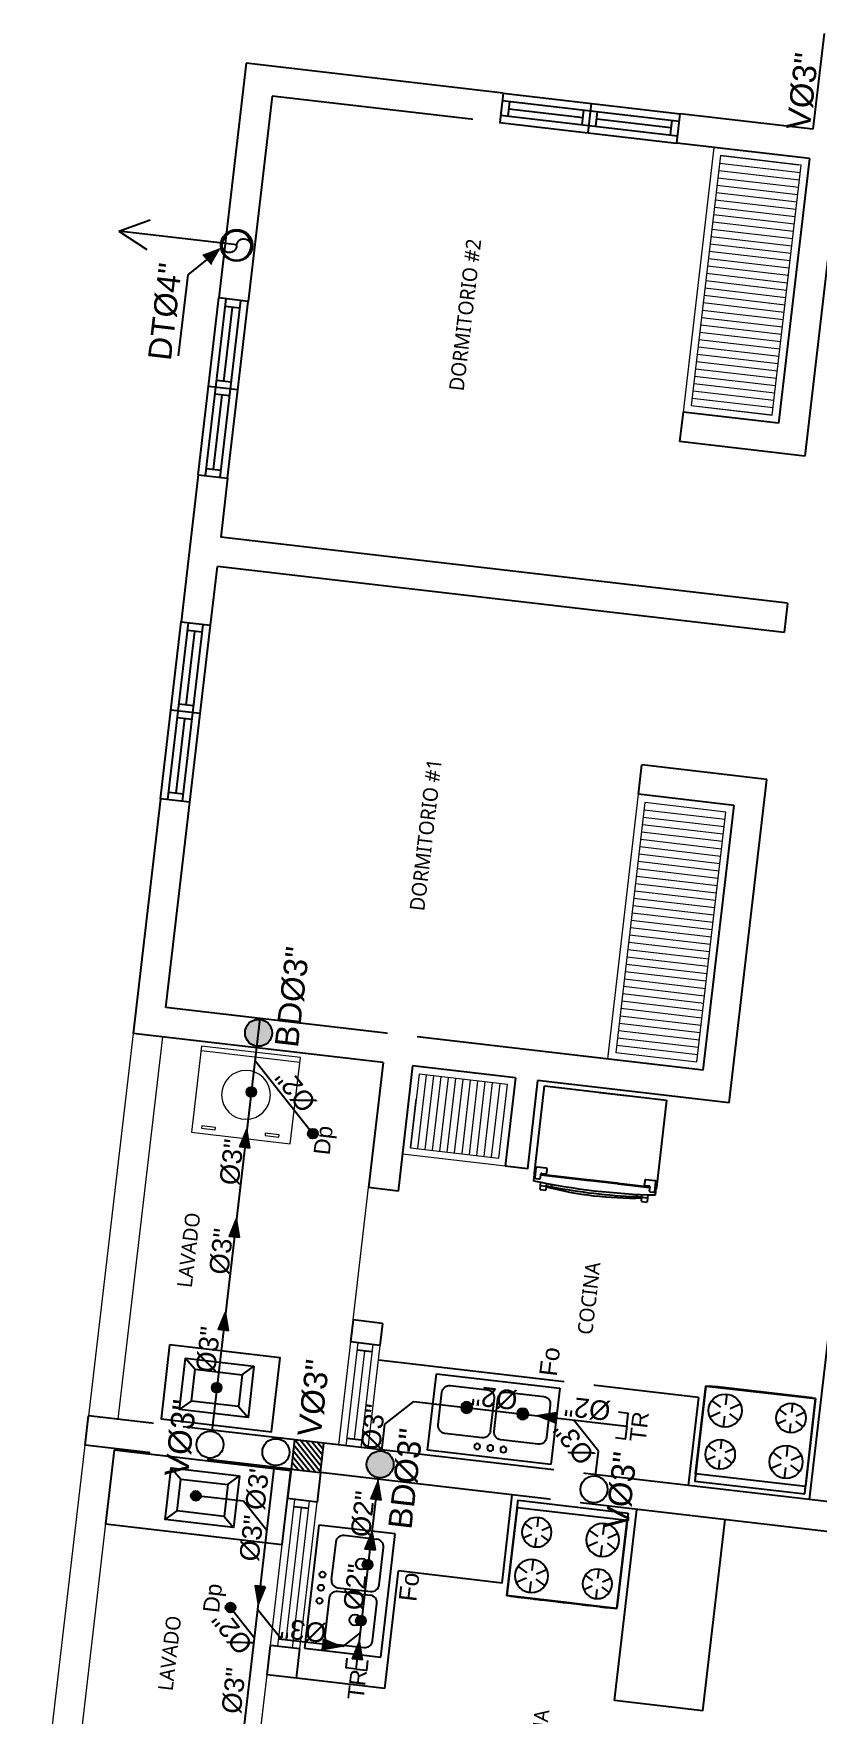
# Model space of a CAD drawing. Header units: feet. Extents: x 1019 to 2236, y -546 to 122.
# Drawn here: x 1019.68 to 1024.97, y 90.82 to 102.18 of the extents above; entities that cross this region are included whole.
import ezdxf

# ---------------------------------------------------------------- set-up
doc = ezdxf.new("R2010")
doc.units = ezdxf.units.FT
doc.header["$LTSCALE"] = 0.05
doc.header["$MEASUREMENT"] = 0
for name, color, linetype, lineweight in [('A-GENM', 8, 'Continuous', 9), ('A-WALL', 7, 'Continuous', 25), ('closet', 8, 'Continuous', 5), ('COCINA', 8, 'Continuous', 25), ('FURN', 8, 'Continuous', 9)]:
    doc.layers.add(name, color=color, linetype=linetype, lineweight=lineweight)
for name, color, linetype in [('AGUASNEGRAS', 4, 'Continuous'), ('ANNDTTEXT', 2, 'Continuous'), ('columna', 9, 'Continuous'), ('MUEBLES', 8, 'Continuous'), ('PERT-VENT', 8, 'Continuous'), ('PISO', 8, 'Continuous'), ('TEXTO', 2, 'Continuous'), ('TEXXT', 2, 'Continuous'), ('TXT', 2, 'Continuous')]:
    doc.layers.add(name, color=color, linetype=linetype)
doc.styles.add('ads', font='trebuc.ttf', dxfattribs={"height": 0.14})
doc.styles.add('DAMIAN', font='arial.ttf', dxfattribs={"height": 0.12})

# ---------------------------------------------------------------- blocks, each defined once
blk = doc.blocks.new('A$C2C3967B4')
at = {"layer": 'COCINA'}
for p, q in [((0.838, 0.52), (0, 0.52)), ((0, 0.52), (0, 0)), ((0.838, 0), (0.838, 0.52)), ((0.051, 0.342), (0.051, 0.119)), ((0.356, 0.393), (0.102, 0.393)), ((0.406, 0.119), (0.406, 0.342)), ((0.432, 0.342), (0.432, 0.119)), ((0.737, 0.393), (0.483, 0.393)), ((0.787, 0.119), (0.787, 0.342)), ((0.102, 0.068), (0.356, 0.068)), ((0.483, 0.068), (0.737, 0.068)), ((0, 0), (0.838, 0))]:
    blk.add_line(p, q, dxfattribs=at)
for centre, radius in [((0.33, 0.456), 0.0201), ((0.419, 0.456), 0.0201), ((0.508, 0.456), 0.0201), ((0.229, 0.202), 0.0381), ((0.61, 0.202), 0.0381)]:
    blk.add_circle(centre, radius, dxfattribs=at)
for centre, start, end in [((0.102, 0.342), 90, 180), ((0.356, 0.342), 0, 90), ((0.483, 0.342), 90, 180), ((0.737, 0.342), 0, 90), ((0.102, 0.119), 180, 270), ((0.356, 0.119), 270, 0), ((0.483, 0.119), 180, 270), ((0.737, 0.119), 270, 0)]:
    blk.add_arc(centre, 0.0508, start, end, dxfattribs=at)
blk = doc.blocks.new('A$C285A50AC')
at = {"layer": 'MUEBLES'}
for p, q in [((0.001, 0.69, -0.889), (0, 0.029, -0.889)), ((0.001, 0.69), (0.001, 0.639)), ((0.763, 0.688), (0.001, 0.69)), ((0.763, 0.688, -0.889), (0.001, 0.69, -0.889)), ((0.001, 0.639), (0.763, 0.637)), ((0.762, 0.028, -0.889), (0.763, 0.688, -0.889)), ((0.763, 0.637), (0.763, 0.688)), ((0, 0.029, -0.889), (0.762, 0.028, -0.889))]:
    blk.add_line(p, q, dxfattribs=at)
at = {"layer": 'MUEBLES', "color": 8}
for p, q in [((0.153, 0.524, 0.003), (0.153, 0.6, 0.003)), ((0.61, 0.523, 0.003), (0.611, 0.587, 0.003)), ((0.12, 0.505, 0.003), (0.054, 0.543, 0.003)), ((0.12, 0.467, 0.003), (0.054, 0.429, 0.003)), ((0.186, 0.505, 0.003), (0.252, 0.543, 0.003)), ((0.186, 0.467, 0.003), (0.252, 0.429, 0.003)), ((0.577, 0.466, 0.003), (0.522, 0.435, 0.003)), ((0.577, 0.504, 0.003), (0.523, 0.536, 0.003)), ((0.643, 0.504, 0.003), (0.698, 0.536, 0.003)), ((0.643, 0.466, 0.003), (0.698, 0.434, 0.003)), ((0.153, 0.448, 0.003), (0.153, 0.372, 0.003)), ((0.61, 0.447, 0.003), (0.61, 0.384, 0.003)), ((0.12, 0.2, 0.003), (0.065, 0.232, 0.003)), ((0.153, 0.219, 0.003), (0.153, 0.283, 0.003)), ((0.186, 0.2, 0.003), (0.241, 0.232, 0.003)), ((0.577, 0.2, 0.003), (0.511, 0.238, 0.003)), ((0.61, 0.219, 0.003), (0.61, 0.295, 0.003)), ((0.643, 0.199, 0.003), (0.709, 0.237, 0.003)), ((0.12, 0.162, 0.003), (0.065, 0.131, 0.003)), ((0.153, 0.143, 0.003), (0.152, 0.08, 0.003)), ((0.186, 0.162, 0.003), (0.241, 0.13, 0.003)), ((0.577, 0.162, 0.003), (0.511, 0.124, 0.003)), ((0.61, 0.142, 0.003), (0.61, 0.066, 0.003)), ((0.643, 0.161, 0.003), (0.709, 0.123, 0.003))]:
    blk.add_line(p, q, dxfattribs=at)
at = {"layer": 'MUEBLES', "extrusion": (-0.001805, -0.999998, 0)}
for p, q in [((0.063, 0.027, -0.622), (0.698, 0.025, -0.622)), ((0.063, 0.027, -0.102), (0.698, 0.025, -0.102))]:
    blk.add_line(p, q, dxfattribs=at)
at = {"layer": 'MUEBLES'}
for centre, radius in [((0.153, 0.486, 0.003), 0.114), ((0.61, 0.485, 0.003), 0.102), ((0.153, 0.181, 0.003), 0.102), ((0.61, 0.181, 0.003), 0.114)]:
    blk.add_circle(centre, radius, dxfattribs=at)
at = {"layer": 'MUEBLES', "color": 8, "extrusion": (-0.001805, -0.999998, 0)}
for centre in [(0.089, -0.038, -0.027), (0.216, -0.038, -0.027), (0.381, -0.038, -0.027), (0.546, -0.038, -0.027), (0.673, -0.038, -0.027)]:
    blk.add_circle(centre, 0.0254, dxfattribs=at)
at = {"layer": 'MUEBLES'}
for points in [[(0, 0.029), (0.001, 0.639), (0.763, 0.637), (0.762, 0.028)], [(0.001, 0.69, 0.254), (0.001, 0.639, 0.254), (0.763, 0.637, 0.254), (0.763, 0.688, 0.254)]]:
    blk.add_3dface(points, dxfattribs=at)
at = {"layer": 'MUEBLES', "color": 8}
for points in [[(0.025, 0.027, -0.076), (0.025, 0.027, -0.533), (0.737, 0.025, -0.533), (0.737, 0.025, -0.076)], [(0.025, 0.027, -0.597), (0.025, 0.027, -0.851), (0.737, 0.025, -0.851), (0.737, 0.025, -0.597)]]:
    blk.add_3dface(points, dxfattribs=at)
blk = doc.blocks.new('A$C007B5363')
at = {"layer": 'COCINA'}
for p, q in [((0, 0.829), (0.594, 0.829)), ((0, 0), (0, 0.829)), ((0.551, 0.816), (0.551, 0.752)), ((0.621, 0.822), (0.557, 0.822)), ((0.594, 0.829), (0.601, 0.829)), ((0.594, 0.822), (0.594, 0.829)), ((0.601, 0.829), (0.601, 0.822)), ((0.645, 0.829), (0.601, 0.829)), ((0.627, 0.791), (0.627, 0.816)), ((0.557, 0.746), (0.582, 0.746)), ((0.589, 0.752), (0.589, 0.778)), ((0.594, 0.045), (0.594, 0.784)), ((0.595, 0.784), (0.621, 0.784)), ((0.601, 0.784), (0.601, 0.044)), ((0.649, 0.778), (0.671, 0.778)), ((0.671, 0.74), (0.651, 0.74)), ((0.654, 0.702), (0.671, 0.702)), ((0.671, 0.778), (0.698, 0.778)), ((0.671, 0.74), (0.671, 0.778)), ((0.671, 0.74), (0.671, 0.778)), ((0.698, 0.74), (0.671, 0.74)), ((0.671, 0.74), (0.671, 0.702)), ((0.671, 0.702), (0.671, 0.74)), ((0.699, 0.74), (0.699, 0.778)), ((0.671, 0.127), (0.654, 0.127)), ((0.671, 0.127), (0.671, 0.089)), ((0.671, 0.089), (0.671, 0.127)), ((0.594, 0), (0, 0)), ((0.551, 0.076), (0.551, 0.013)), ((0.582, 0.083), (0.557, 0.083)), ((0.557, 0.006), (0.621, 0.006)), ((0.589, 0.051), (0.589, 0.076)), ((0.594, 0), (0.594, 0.006)), ((0.594, 0), (0.601, 0)), ((0.621, 0.044), (0.595, 0.044)), ((0.601, 0.006), (0.601, 0)), ((0.601, 0), (0.645, 0)), ((0.627, 0.013), (0.627, 0.038)), ((0.671, 0.051), (0.649, 0.051)), ((0.651, 0.089), (0.671, 0.089)), ((0.671, 0.089), (0.698, 0.089)), ((0.671, 0.051), (0.671, 0.089)), ((0.671, 0.051), (0.671, 0.089)), ((0.698, 0.051), (0.671, 0.051)), ((0.699, 0.051), (0.699, 0.089))]:
    blk.add_line(p, q, dxfattribs=at)
for centre, radius, start, end in [((0.557, 0.816), 0.00635, 90, 180), ((0.621, 0.816), 0.00635, 360, 90), ((-3.851, 0.414), 4.515, 354.7351, 5.2649), ((0.557, 0.752), 0.00635, 180, 270), ((0.582, 0.752), 0.00635, 270, 360), ((0.595, 0.778), 0.00635, 90, 180), ((0.621, 0.791), 0.00635, 270, 360), ((-3.079, 0.414), 3.761, 355.6182, 4.3818), ((-1.675, 0.414), 2.373, 352.1151, 7.8849), ((0.557, 0.076), 0.00635, 90, 180), ((0.557, 0.013), 0.00635, 180, 270), ((0.582, 0.076), 0.00635, 360, 90), ((0.595, 0.051), 0.00635, 180, 270), ((0.621, 0.038), 0.00635, 360, 90), ((0.621, 0.013), 0.00635, 270, 360)]:
    blk.add_arc(centre, radius, start, end, dxfattribs=at)
blk = doc.blocks.new('A$C153C7E87')
at = {"layer": 'COCINA'}
for p, q in [((0.076, 0.804), (0.143, 0.731)), ((0.427, 0.804), (0.36, 0.731)), ((0.143, 0.411), (0.076, 0.339)), ((0.36, 0.411), (0.427, 0.339))]:
    blk.add_line(p, q, dxfattribs=at)
at = {"layer": 'COCINA', "extrusion": (1.60732e-15, -2.48059e-15, -1)}
for points in [[(-0.502, 1.2), (0, 1.2), (0, 0), (-0.502, 0)], [(-0.427, 0.339), (-0.076, 0.339), (-0.076, 0.804), (-0.427, 0.804)], [(-0.36, 0.411), (-0.143, 0.411), (-0.143, 0.731), (-0.36, 0.731)]]:
    blk.add_lwpolyline(points, close=True, dxfattribs=at)
blk = doc.blocks.new('A$C01EB0BB3')
at = {"layer": 'FURN'}
for p, q in [((0, 0, 224.56), (0, 0.61, 224.56)), ((0, 0.61, 224.56), (0.533, 0.61, 224.56)), ((0.503, 0.61, 224.56), (0.503, 0, 224.56)), ((0.533, 0.61, 224.56), (0.533, 0, 224.56)), ((0.533, 0, 224.56), (0, 0, 224.56))]:
    blk.add_line(p, q, dxfattribs=at)
at = {"layer": 'FURN', "ltscale": 0.02, "elevation": 224.56}
for points in [[(0.047, 0.536), (0.047, 0.45), (0.032, 0.45), (0.032, 0.536)], [(0.047, 0.143), (0.047, 0.057), (0.032, 0.057), (0.032, 0.143)]]:
    blk.add_lwpolyline(points, close=True, dxfattribs=at)
at = {"layer": 'FURN', "ltscale": 0.02}
blk.add_circle((0.267, 0.305, 224.56), 0.15, dxfattribs=at)
blk = doc.blocks.new('A$C72735B25')
at = {"layer": 'PERT-VENT', "extrusion": (-1.27878e-17, -1.31713e-15, -1)}
for p, q in [((0, 0), (0, 1.203)), ((0.05, 0), (0.05, 1.203)), ((0.1, 0.648), (0.1, 1.149)), ((0.15, 0), (0.15, 1.203)), ((0.2, 0), (0.2, 1.203)), ((0.2, 0.602), (0, 0.602)), ((0.15, 0.648), (0.05, 0.648)), ((0.15, 0.555), (0.05, 0.555)), ((0.1, 0.05), (0.1, 0.555)), ((0.05, 0.05), (0.15, 0.05))]:
    blk.add_line(p, q, dxfattribs=at)
at = {"layer": 'PERT-VENT', "extrusion": (-1.27878e-17, 1.31713e-15, -1)}
blk.add_line((0.05, 1.153), (0.15, 1.153), dxfattribs=at)
blk = doc.blocks.new('A$C206B62E9')
at = {"color": 2}
blk.add_circle((0.125, 0.125), 0.125, dxfattribs=at)
for centre, start, end in [((0.063, 0.129), 356.4536, 176.4536), ((0.187, 0.121), 176.4536, 356.4536)]:
    blk.add_arc(centre, 0.0625, start, end, dxfattribs=at)
blk = doc.blocks.new('A$C012446DC')
at = {"layer": 'PISO'}
h = blk.add_hatch(dxfattribs=at)
h.set_pattern_fill('ANSI31', color=256, scale=0.008571, angle=180)
h.set_pattern_definition([(225, (206536.064322, 1154820.960068), (0.0192434059784, -0.0192434059784), [])])
h.paths.add_polyline_path([(0, 0), (0.2, 0), (0.2, 0.2), (0, 0.2)])
at = {"layer": 'columna'}
blk.add_lwpolyline([(0.2, 0.2), (0, 0.2), (0, 0), (0.2, 0)], close=True, dxfattribs=at)
blk = doc.blocks.new('A$C387E0859')
for p in [(0, 8.7), (3.2, 8.7), (0, 0), (3.2, 0), (6, 0), (9.2, 0)]:
    blk.add_blockref('A$C012446DC', p)

msp = doc.modelspace()

# ---------------------------------------------------------------- hatches: boundary and pattern name
at = {"layer": 'AGUASNEGRAS', "ltscale": 3}
h = msp.add_hatch(color=256, dxfattribs=at)
h.dxf.hatch_style = 1
edge = h.paths.add_edge_path()
edge.add_arc((1021.198, 95.426), 0.091, 83.357, 443.357)
h = msp.add_hatch(color=256, dxfattribs=at)
h.dxf.hatch_style = 1
edge = h.paths.add_edge_path()
edge.add_arc((1021.149, 95.026), 0.033, 353.357, 713.357, ccw=False)
at = {"layer": 'AGUASNEGRAS'}
for points in [[(1021.071, 94.655), (1021.119, 94.77), (1021.14, 94.647)], [(1021.958, 92.277), (1022.006, 92.392), (1022.026, 92.269)], [(1021.918, 91.938), (1021.966, 92.053), (1021.987, 91.93)], [(1021.175, 91.69), (1021.195, 91.567), (1021.243, 91.682)], [(1021.628, 91.26), (1021.751, 91.281), (1021.636, 91.329)], [(1021.832, 91.197), (1021.88, 91.312), (1021.9, 91.189)]]:
    msp.add_hatch(color=256, dxfattribs=at).paths.add_polyline_path(points)
at = {"layer": 'AGUASNEGRAS', "ltscale": 3}
h = msp.add_hatch(color=256, dxfattribs=at)
h.dxf.hatch_style = 1
edge = h.paths.add_edge_path()
edge.add_arc((1021.565, 94.744), 0.033, 353.357, 713.357, ccw=False)
h = msp.add_hatch(color=256, dxfattribs=at)
h.dxf.hatch_style = 1
edge = h.paths.add_edge_path()
edge.add_arc((1022.602, 92.895), 0.033, 83.357, 443.357)
h = msp.add_hatch(color=256, dxfattribs=at)
h.dxf.hatch_style = 1
edge = h.paths.add_edge_path()
edge.add_arc((1022.981, 92.851), 0.033, 83.357, 443.357)
h = msp.add_hatch(color=256, dxfattribs=at)
h.dxf.hatch_style = 1
edge = h.paths.add_edge_path()
edge.add_arc((1022.019, 92.51), 0.091, 83.357, 443.357)
h = msp.add_hatch(color=256, dxfattribs=at)
h.dxf.hatch_style = 1
edge = h.paths.add_edge_path()
edge.add_arc((1021.934, 91.832), 0.033, 83.357, 443.357)
h = msp.add_hatch(color=256, dxfattribs=at)
h.dxf.hatch_style = 1
edge = h.paths.add_edge_path()
edge.add_arc((1021.009, 91.543), 0.033, 353.357, 713.357, ccw=False)
h = msp.add_hatch(color=256, dxfattribs=at)
h.dxf.hatch_style = 1
edge = h.paths.add_edge_path()
edge.add_arc((1021.889, 91.454), 0.033, 83.357, 443.357)
at = {"layer": 'closet'}
h = msp.add_hatch(dxfattribs=at)
h.set_pattern_fill('ANSI31', color=256, scale=0.4, angle=128.357, style=0)
h.set_pattern_definition([(173.357, (1024.66559, 99.600363), (-0.0057841, -0.0496643), [])])
h.paths.add_polyline_path([(1024.666, 99.6), (1024.862, 101.289), (1024.316, 101.353), (1024.119, 99.664)])
h = msp.add_hatch(dxfattribs=at)
h.set_pattern_fill('ANSI31', color=256, scale=0.4, angle=128.357, style=0)
h.set_pattern_definition([(173.357, (1024.156585, 95.229904), (-0.0057841, -0.0496643), [])])
h.paths.add_polyline_path([(1024.157, 95.23), (1024.353, 96.918), (1023.807, 96.982), (1023.61, 95.294)])
h = msp.add_hatch(dxfattribs=at)
h.set_pattern_fill('ANSI31', color=256, scale=0.4, angle=398.357, style=0)
h.set_pattern_definition([(83.357, (1022.820047, 94.580155), (-0.0496643, 0.005784), [])])
h.paths.add_polyline_path([(1022.82, 94.58), (1022.878, 95.077), (1022.282, 95.146), (1022.224, 94.65)])
at = {"layer": 'TEXTO'}
msp.add_hatch(color=2, dxfattribs=at).paths.add_polyline_path([(1020.945, 100.731), (1020.88, 100.62), (1020.821, 100.684)])
msp.add_hatch(color=2, dxfattribs=at).paths.add_polyline_path([(1020.945, 100.731), (1020.88, 100.62), (1020.821, 100.684)])

# ---------------------------------------------------------------- linework, layer by layer
at = {"layer": 'A-GENM'}
for p, q in [((1020.351, 95.421), (1020.05, 92.839)), ((1020.55, 95.398), (1020.249, 92.816)), ((1024.376, 94.953), (1024.376, 94.953)), ((1020.05, 92.839), (1020.05, 92.839)), ((1019.68, 89.66), (1020.027, 92.64)), ((1019.879, 89.637), (1020.226, 92.617))]:
    msp.add_line(p, q, dxfattribs=at)
at = {"layer": 'A-WALL'}
for p, q in [((1025.016, 102.177), (1024.941, 101.532)), ((1021.114, 101.977), (1020.93, 100.391)), ((1021.114, 101.977), (1020.93, 100.391)), ((1022.849, 101.775), (1021.114, 101.977)), ((1025.192, 101.955), (1024.885, 99.323)), ((1021.29, 101.755), (1021.128, 100.368)), ((1022.826, 101.576), (1021.29, 101.755)), ((1024.941, 101.532), (1024.045, 101.636)), ((1024.918, 101.333), (1024.021, 101.437)), ((1024.918, 101.333), (1024.709, 99.545)), ((1024.064, 99.62), (1024.041, 99.421)), ((1024.709, 99.545), (1024.064, 99.62)), ((1024.885, 99.323), (1024.041, 99.421)), ((1020.79, 99.196), (1020.675, 98.203)), ((1020.989, 99.173), (1020.943, 98.775)), ((1024.769, 98.33), (1020.943, 98.775)), ((1020.873, 98.18), (1020.92, 98.577)), ((1024.746, 98.131), (1020.92, 98.577)), ((1024.769, 98.33), (1024.746, 98.131)), ((1023.763, 97.038), (1023.786, 97.236)), ((1024.63, 97.138), (1023.786, 97.236)), ((1024.376, 94.953), (1024.63, 97.138)), ((1020.536, 97.008), (1020.351, 95.421)), ((1020.573, 95.597), (1020.734, 96.984)), ((1024.409, 96.962), (1023.763, 97.038)), ((1024.2, 95.174), (1024.409, 96.962)), ((1024.2, 95.174), (1020.573, 95.597)), ((1022.039, 95.225), (1020.351, 95.421)), ((1022.039, 95.225), (1021.941, 94.38)), ((1022.238, 95.202), (1022.14, 94.357)), ((1022.933, 95.121), (1022.238, 95.202)), ((1022.933, 95.121), (1022.864, 94.525)), ((1023.082, 95.103), (1023.013, 94.507)), ((1024.376, 94.953), (1023.082, 95.103)), ((1023.013, 94.507), (1022.864, 94.525)), ((1022.14, 94.357), (1021.941, 94.38)), ((1021.837, 93.487), (1021.82, 93.338)), ((1022.036, 93.463), (1021.837, 93.487)), ((1022.036, 93.463), (1022.018, 93.314)), ((1022.018, 93.314), (1021.82, 93.338)), ((1020.027, 92.64), (1020.05, 92.839)), ((1025.513, 92.203), (1020.05, 92.839)), ((1021.418, 92.478), (1020.027, 92.64)), ((1021.418, 92.478), (1021.394, 92.28)), ((1021.616, 92.455), (1021.593, 92.256)), ((1029.066, 91.588), (1021.616, 92.455)), ((1021.593, 92.256), (1021.394, 92.28)), ((1021.256, 91.088), (1021.279, 91.286)), ((1021.477, 91.263), (1021.279, 91.286)), ((1021.454, 91.065), (1021.477, 91.263)), ((1021.454, 91.065), (1021.256, 91.088))]:
    msp.add_line(p, q, dxfattribs=at)
at = {"layer": 'A-WALL', "extrusion": (1.30764e-15, -1.57985e-16, -1)}
msp.add_line((1024.021, 101.437), (1024.045, 101.636), dxfattribs=at)
at = {"layer": 'A-WALL', "extrusion": (1.99796e-15, 3.81882e-16, -1)}
for p, q in [((1021.128, 100.368), (1020.93, 100.391)), ((1020.79, 99.196), (1020.989, 99.173))]:
    msp.add_line(p, q, dxfattribs=at)
at = {"layer": 'A-WALL', "extrusion": (1.85459e-15, -8.49132e-16, -1)}
for p, q in [((1020.675, 98.203), (1020.873, 98.18)), ((1020.734, 96.984), (1020.536, 97.008))]:
    msp.add_line(p, q, dxfattribs=at)
at = {"layer": 'AGUASNEGRAS', "ltscale": 3}
for p, q in [((1021.545, 94.769), (1021.174, 95.238)), ((1022.051, 92.781), (1022.247, 92.936)), ((1022.03, 92.601), (1022.051, 92.781)), ((1021.304, 92.502), (1021.087, 90.636)), ((1021.858, 91.127), (1022.009, 92.42)), ((1021.253, 92.064), (1021.097, 92.261)), ((1021.009, 91.543), (1021.169, 91.341)), ((1021.191, 91.533), (1021.355, 91.327)), ((1021.767, 91.279), (1021.355, 91.327)), ((1021.887, 91.374), (1021.767, 91.279))]:
    msp.add_line(p, q, dxfattribs=at)
at = {"layer": 'AGUASNEGRAS'}
for points in [[(1021.14, 94.647), (1021.071, 94.655), (1021.119, 94.77)], [(1021.14, 94.647), (1021.119, 94.77)], [(1021.069, 94.043), (1021.049, 94.166)], [(1022.026, 92.269), (1021.958, 92.277), (1022.006, 92.392)], [(1022.026, 92.269), (1022.006, 92.392)], [(1021.987, 91.93), (1021.918, 91.938), (1021.966, 92.053)], [(1021.987, 91.93), (1021.966, 92.053)], [(1021.243, 91.682), (1021.175, 91.69), (1021.195, 91.567)], [(1021.243, 91.682), (1021.195, 91.567)], [(1021.636, 91.329), (1021.628, 91.26), (1021.751, 91.281)], [(1021.636, 91.329), (1021.751, 91.281)], [(1021.9, 91.189), (1021.832, 91.197), (1021.88, 91.312)], [(1021.9, 91.189), (1021.88, 91.312)]]:
    msp.add_lwpolyline(points, dxfattribs=at)
at = {"layer": 'AGUASNEGRAS', "ltscale": 3}
for points in [[(1021.858, 91.127), (1021.79, 91.135), (1021.797, 91.202)], [(1021.858, 91.127), (1021.93, 91.119), (1021.937, 91.186)]]:
    msp.add_lwpolyline(points, dxfattribs=at)
for centre, radius in [((1021.198, 95.426), 0.091), ((1021.149, 95.026), 0.033), ((1021.565, 94.744), 0.033), ((1022.602, 92.895), 0.033), ((1022.981, 92.851), 0.033), ((1021.315, 92.593), 0.091), ((1022.019, 92.51), 0.091), ((1021.934, 91.832), 0.033), ((1021.009, 91.543), 0.033), ((1021.889, 91.454), 0.033)]:
    msp.add_circle(centre, radius, dxfattribs=at)
at = {"layer": 'ANNDTTEXT', "ltscale": 0.5}
msp.add_circle((1021.05, 100.747), 0.107, dxfattribs=at)
msp.add_circle((1021.05, 100.747), 0.107, dxfattribs=at)
at = {"layer": 'closet'}
for p, q in [((1024.272, 101.408), (1024.064, 99.62)), ((1023.555, 95.25), (1023.763, 97.038)), ((1022.864, 94.525), (1022.169, 94.606)), ((1021.837, 93.487), (1021.941, 94.38)), ((1021.14, 90.094), (1021.256, 91.088))]:
    msp.add_line(p, q, dxfattribs=at)
for points in [[(1024.666, 99.6), (1024.862, 101.289), (1024.316, 101.353), (1024.119, 99.664)], [(1024.157, 95.23), (1024.353, 96.918), (1023.807, 96.982), (1023.61, 95.294)], [(1022.82, 94.58), (1022.878, 95.077), (1022.282, 95.146), (1022.224, 94.65)]]:
    msp.add_lwpolyline(points, close=True, dxfattribs=at)
at = {"layer": 'COCINA'}
for p, q in [((1024.917, 92.272), (1025.149, 94.259)), ((1021.087, 93.116), (1021.167, 93.174)), ((1024.168, 92.963), (1022.007, 93.215)), ((1021.062, 92.901), (1021.127, 92.826)), ((1024.168, 92.963), (1024.099, 92.367)), ((1023.601, 90.915), (1023.752, 92.206)), ((1024.197, 90.846), (1024.348, 92.137)), ((1022.05, 90.995), (1022.143, 91.79)), ((1022.842, 91.708), (1022.143, 91.79)), ((1022.05, 90.995), (1021.454, 91.065)), ((1024.197, 90.846), (1023.601, 90.915))]:
    msp.add_line(p, q, dxfattribs=at)
at = {"layer": 'PERT-VENT', "lineweight": 15}
for p, q in [((1021.82, 93.338), (1021.739, 92.642)), ((1021.869, 93.332), (1021.788, 92.636)), ((1021.913, 93.276), (1021.844, 92.68)), ((1021.969, 93.32), (1021.888, 92.625)), ((1022.018, 93.314), (1021.937, 92.619)), ((1021.279, 91.286), (1021.394, 92.28)), ((1021.328, 91.281), (1021.444, 92.274)), ((1021.384, 91.324), (1021.488, 92.218)), ((1021.428, 91.269), (1021.543, 92.262)), ((1021.477, 91.263), (1021.593, 92.256))]:
    msp.add_line(p, q, dxfattribs=at)
at = {"layer": 'PERT-VENT'}
for p, q in [((1021.963, 93.271), (1021.864, 93.282)), ((1021.893, 92.675), (1021.794, 92.686)), ((1021.893, 92.675), (1021.794, 92.686)), ((1021.538, 92.213), (1021.438, 92.224)), ((1021.434, 91.319), (1021.334, 91.33))]:
    msp.add_line(p, q, dxfattribs=at)
at = {"layer": 'TEXTO', "color": 2}
for p, q in [((1020.254, 100.843), (1020.467, 100.92)), ((1021.052, 100.75), (1020.254, 100.843)), ((1020.254, 100.843), (1020.443, 100.719)), ((1020.85, 100.652), (1020.72, 100.547)), ((1020.85, 100.652), (1020.72, 100.547)), ((1020.821, 100.684), (1020.88, 100.62)), ((1020.821, 100.684), (1020.88, 100.62)), ((1020.72, 100.547), (1020.655, 100)), ((1020.72, 100.547), (1020.655, 100))]:
    msp.add_line(p, q, dxfattribs=at)

# ---------------------------------------------------------------- block references
at = {"rotation": 353.3570126603777}
for p in [(1020.79, 99.196), (1020.536, 97.008)]:
    msp.add_blockref('A$C72735B25', p, dxfattribs=at)
at = {"extrusion": (2.6474e-15, 1.3103e-15, -1), "xscale": -0.9800000000001043, "yscale": 0.9800000000000182, "zscale": 0.9799999999999965, "rotation": 186.4505371458156}
msp.add_blockref('A$C285A50AC', (-1024.962, 92.983), dxfattribs=at)
at = {"extrusion": (-8.61539e-17, 3.6019e-15, -1), "xscale": -1, "rotation": 276.642987339615}
msp.add_blockref('A$C2C3967B4', (-1022.024, 91.208), dxfattribs=at)
at = {"layer": 'TEXTO', "color": 2, "xscale": -0.7874921249994122, "yscale": 0.7874921249995595, "zscale": 0.7874921249995168, "rotation": 353.3293751174912}
msp.add_blockref('A$C206B62E9', (1021.136, 100.635), dxfattribs=at)
msp.add_blockref('A$C206B62E9', (1021.136, 100.635), dxfattribs=at)

# ---------------------------------------------------------------- texts
at = {"layer": 'TEXXT', "style": 'DAMIAN'}
for s, insert, char_height, width, attachment_point, rotation in [('{\\fArial|b0|i0|c238|p34;V%%C}3{\\fArial|b0|i0|c238|p34;"}', (1024.821, 102.055), 0.1584, 4.18176, 3, 83.357), (' DT%%C4"', (1020.688, 100.616), 0.156, 3.7752, 9, 83.3294), (' DT%%C4"', (1020.688, 100.616), 0.156, 3.7752, 9, 83.3294), (' BD%%C3"', (1021.385, 96.016), 0.1584, 4.18176, 3, 83.357), (' %%C2"', (1021.3, 95.118), 0.132, 3.4848, 3, 128.357), (' Dp', (1021.591, 94.804, 1.752), 0.11, 2.904, 3, 83.357), ('{\\fArial|b0|i0|c238|p34;V%%C}3{\\fArial|b0|i0|c238|p34;"}', (1021.52, 93.227), 0.1584, 4.18176, 3, 83.357), (' %%C2"', (1022.628, 92.912), 0.132, 3.4848, 3, 173.357), (' %%C3"', (1021.923, 92.925), 0.132, 3.4848, 3, 83.357), (' BD%%C3"', (1022.151, 92.761), 0.1584, 4.18176, 3, 83.357), (' %%C3"', (1021.142, 92.52), 0.132, 3.4848, 3, 83.357), (' %%C2"', (1021.854, 92.337), 0.132, 3.4848, 3, 83.357), (' %%C3"', (1021.102, 92.173), 0.132, 3.4848, 3, 83.357), (' %%C2"', (1021.804, 91.843), 0.132, 3.4848, 3, 83.357), (' Fo', (1022.166, 91.787), 0.12, 2.904, 3, 83.357), (' %%C3"', (1021.338, 91.339), 0.132, 3.4848, 3, 173.357), (' %%C3"', (1020.982, 91.144), 0.132, 3.4848, 3, 83.357), (' TR', (1021.821, 91.131, -224.56), 0.11, 2.904, 3, 83.357)]:
    msp.add_mtext(s, dxfattribs=dict(at, insert=insert, char_height=char_height, width=width, attachment_point=attachment_point, rotation=rotation))

# ---------------------------------------------------------------- next in the draw order: texts
at = {"layer": 'TXT', "char_height": 0.1, "width": 2.688, "attachment_point": 2, "rotation": 83.357, "style": 'ads', "bg_fill": 2}
for s, insert in [('DORMITORIO #2', (1022.543, 100.283)), ('DORMITORIO #1', (1022.277, 96.77)), ('COCINA', (1023.379, 93.638)), ('LAVADO', (1020.548, 91.24)), ('COCINA', (1023.034, 90.615))]:
    msp.add_mtext(s, dxfattribs=dict(at, insert=insert))

# ---------------------------------------------------------------- next in the draw order: hatches: boundary and pattern name
at = {"layer": 'AGUASNEGRAS'}
msp.add_hatch(color=256, dxfattribs=at).paths.add_polyline_path([(1023.2, 92.791), (1023.084, 92.839), (1023.208, 92.859)])
at = {"layer": 'AGUASNEGRAS', "ltscale": 3}
h = msp.add_hatch(color=256, dxfattribs=at)
h.dxf.hatch_style = 1
edge = h.paths.add_edge_path()
edge.add_arc((1020.775, 92.298), 0.033, 353.357, 713.357, ccw=False)

# ---------------------------------------------------------------- next in the draw order: linework, layer by layer
at = {"layer": 'A-WALL', "extrusion": (1.30764e-15, -1.57985e-16, -1)}
msp.add_line((1022.849, 101.775), (1022.826, 101.576), dxfattribs=at)
at = {"layer": 'AGUASNEGRAS', "ltscale": 3}
for p, q in [((1022.247, 92.936), (1023.684, 92.769)), ((1023.493, 92.599), (1023.325, 92.811)), ((1023.473, 92.433), (1023.493, 92.599)), ((1021.097, 92.261), (1020.775, 92.298))]:
    msp.add_line(p, q, dxfattribs=at)
at = {"layer": 'AGUASNEGRAS'}
for points in [[(1023.208, 92.859), (1023.2, 92.791), (1023.084, 92.839)], [(1023.208, 92.859), (1023.084, 92.839)]]:
    msp.add_lwpolyline(points, dxfattribs=at)
at = {"layer": 'AGUASNEGRAS', "ltscale": 3}
for points in [[(1023.684, 92.769), (1023.694, 92.855), (1023.628, 92.863)], [(1023.684, 92.769), (1023.674, 92.681), (1023.608, 92.689)]]:
    msp.add_lwpolyline(points, dxfattribs=at)
for centre, radius in [((1020.775, 92.298), 0.033), ((1023.463, 92.342), 0.091)]:
    msp.add_circle(centre, radius, dxfattribs=at)
at = {"layer": 'COCINA'}
msp.add_line((1022.842, 91.708), (1022.911, 92.304), dxfattribs=at)

# ---------------------------------------------------------------- next in the draw order: block references
for name, p, rotation in [('A$C72735B25', (1022.849, 101.775), 263.3570126603851), ('A$C387E0859', (1029.888, 88.27), 83.357012660385)]:
    msp.add_blockref(name, p, dxfattribs=dict(rotation=rotation))
at = {"extrusion": (3.48034e-15, -9.61415e-16, -1), "rotation": 186.6429873396285}
msp.add_blockref('A$C2C3967B4', (-1022.399, 93.122), dxfattribs=at)
at = {"extrusion": (2.26962e-15, -1.93339e-15, -1), "xscale": 0.9800000000000247, "yscale": 0.9800000000000247, "zscale": 0.9800000000000247, "rotation": 6.835437533431299}
msp.add_blockref('A$C285A50AC', (-1023.613, 91.509), dxfattribs=at)
at = {"layer": 'COCINA', "extrusion": (2.64722e-15, 1.28984e-15, -1), "xscale": -1, "rotation": 96.64298733961498}
msp.add_blockref('A$C007B5363', (-1023.129, 95.067), dxfattribs=at)

# ---------------------------------------------------------------- next in the draw order: texts
at = {"layer": 'TEXXT', "attachment_point": 3, "style": 'DAMIAN'}
for s, insert, char_height, width, rotation in [(' Fo', (1023.115, 93.309), 0.12, 2.904, 83.357), (' %%C2"', (1023.256, 92.839), 0.132, 3.4848, 173.357), (' TR', (1023.725, 92.873), 0.11, 2.904, 83.357), (' %%C3"', (1023.178, 92.736, -224.56), 0.132, 3.4848, 128.2806), ('{\\fArial|b0|i0|c238|p34;V%%C}3{\\fArial|b0|i0|c238|p34;"}', (1023.596, 92.603), 0.1584, 4.18176, 83.357), (' Dp', (1020.844, 91.711, 1.752), 0.11, 2.904, 83.357), (' %%C2"', (1020.873, 91.454), 0.132, 3.4848, 128.357)]:
    msp.add_mtext(s, dxfattribs=dict(at, insert=insert, char_height=char_height, width=width, rotation=rotation))
at = {"layer": 'TXT', "insert": (1020.677, 93.964), "char_height": 0.1, "width": 2.688, "attachment_point": 2, "rotation": 83.357, "style": 'ads', "bg_fill": 2}
msp.add_mtext('LAVADO', dxfattribs=at)

# ---------------------------------------------------------------- next in the draw order: hatches: boundary and pattern name
at = {"layer": 'AGUASNEGRAS'}
for points in [[(1021.001, 94.051), (1021.049, 94.166), (1021.069, 94.043)], [(1020.927, 93.421), (1020.976, 93.536), (1020.996, 93.413)]]:
    msp.add_hatch(color=256, dxfattribs=at).paths.add_polyline_path(points)
at = {"layer": 'AGUASNEGRAS', "ltscale": 3}
h = msp.add_hatch(color=256, dxfattribs=at)
h.dxf.hatch_style = 1
edge = h.paths.add_edge_path()
edge.add_arc((1020.916, 93.029), 0.033, 353.357, 713.357, ccw=False)

# ---------------------------------------------------------------- next in the draw order: linework, layer by layer
at = {"layer": 'A-GENM'}
msp.add_line((1020.55, 95.398), (1020.249, 92.816), dxfattribs=at)
at = {"layer": 'AGUASNEGRAS', "ltscale": 3}
msp.add_line((1021.207, 95.523), (1020.882, 92.735), dxfattribs=at)
at = {"layer": 'AGUASNEGRAS'}
for points in [[(1021.069, 94.043), (1021.001, 94.051), (1021.049, 94.166)], [(1020.996, 93.413), (1020.927, 93.421), (1020.976, 93.536)], [(1020.996, 93.413), (1020.976, 93.536)]]:
    msp.add_lwpolyline(points, dxfattribs=at)
at = {"layer": 'AGUASNEGRAS', "ltscale": 3}
for centre, radius in [((1020.916, 93.029), 0.033), ((1020.871, 92.644), 0.091)]:
    msp.add_circle(centre, radius, dxfattribs=at)
at = {"layer": 'COCINA'}
for p, q in [((1020.705, 93.228), (1020.77, 93.153)), ((1020.665, 92.88), (1020.745, 92.938))]:
    msp.add_line(p, q, dxfattribs=at)
at = {"layer": 'COCINA', "extrusion": (2.65015e-15, 1.30902e-15, -1)}
for points in [[(-1020.598, 93.317), (-1020.54, 92.818), (-1021.285, 92.731), (-1021.343, 93.23)], [(-1021.167, 93.174), (-1021.127, 92.826), (-1020.665, 92.88), (-1020.705, 93.228)], [(-1021.087, 93.116), (-1021.062, 92.901), (-1020.745, 92.938), (-1020.77, 93.153)]]:
    msp.add_lwpolyline(points, close=True, dxfattribs=at)

# ---------------------------------------------------------------- next in the draw order: block references
at = {"xscale": -1.100000000000027, "yscale": 1.100000000000016, "zscale": 1.100000000000001, "rotation": 263.3570126603733}
msp.add_blockref('A$C01EB0BB3', (1020.746, 94.754), dxfattribs=at)
at = {"layer": 'FURN', "rotation": 83.357012660385}
msp.add_blockref('A$C153C7E87', (1021.358, 91.969), dxfattribs=at)

# ---------------------------------------------------------------- next in the draw order: texts
at = {"layer": 'TEXXT', "attachment_point": 3, "rotation": 83.357, "style": 'DAMIAN'}
for s, insert, char_height, width in [(' %%C3"', (1020.968, 94.715), 0.132, 3.4848), (' %%C3"', (1020.898, 94.111), 0.132, 3.4848), (' %%C3"', (1020.809, 93.448), 0.132, 3.4848), ('{\\fArial|b0|i0|c238|p34;V%%C}3{\\fArial|b0|i0|c238|p34;"}', (1020.623, 92.956), 0.1584, 4.18176)]:
    msp.add_mtext(s, dxfattribs=dict(at, insert=insert, char_height=char_height, width=width))

doc.saveas('drawing.dxf')
